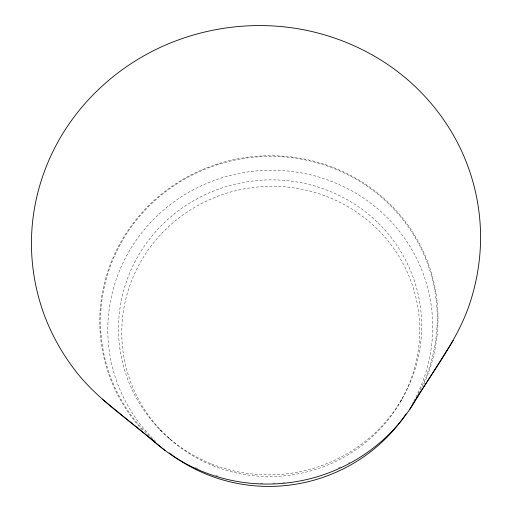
<?xml version="1.0" encoding="UTF-8"?>
<svg xmlns="http://www.w3.org/2000/svg" width="512" height="512" viewBox="0 0 512 512"><rect width="100%" height="100%" fill="white"/><g stroke="black" fill="none" stroke-linecap="round" stroke-linejoin="round"><path stroke-width="0.38" stroke-dasharray="2.56 1.92" d="M400.627 401.446L402.278 398.426M168.307 437.574L170.81 439.904M159.584 429.318L162.234 431.782M142.374 430.048A169.248 164.026 -9.2 0 1 140.179 214.65A169.248 164.026 -9.2 0 1 359.654 180.518A169.248 164.026 -9.2 0 1 422.803 386.438M155.84 441.549A162.56 157.965 -9.2 0 1 144.87 228.915A162.56 157.965 -9.2 0 1 361.542 196.762A162.56 157.965 -9.2 0 1 412.467 403.462M149.517 436.237A168.499 163.296 -9.2 0 1 138.515 217.658A168.499 163.296 -9.2 0 1 361.491 182.458A168.499 163.296 -9.2 0 1 418.24 393.818M349.574 462.49A168.499 163.296 -9.2 0 1 348.218 463.213M340.653 466.97A168.499 163.296 -9.2 0 1 338.56 467.936M284.422 482.406A168.499 163.296 -9.2 0 1 282.893 482.554M275.194 483.078A168.499 163.296 -9.2 0 1 272.109 483.194M262.867 483.206A168.499 163.296 -9.2 0 1 258.246 483.034M218.272 476.186A168.499 163.296 -9.2 0 1 215.354 475.29M197.581 468.563A168.499 163.296 -9.2 0 1 195.507 467.629M213.056 465.722A149.082 145.024 -9.2 0 0 418.554 311.962A149.082 145.024 -9.2 0 0 180.659 216.627A149.082 145.024 -9.2 0 0 213.056 465.722M211.462 463.91A151.706 147.392 -9.2 0 0 420.486 307.443A151.706 147.392 -9.2 0 0 178.349 210.778A151.706 147.392 -9.2 0 0 211.462 463.91"/><path stroke-width="0.77" d="M409.491 409.766C429.075 376.154 454.381 345.402 468.013 308.595C475.75 287.034 480.045 264.301 480.55 241.389L480.57 239.718C480.877 211.853 475.469 184.019 464.755 158.291L464.166 156.781C453.395 131.59 437.626 108.653 418.125 89.421L417.171 88.48C381.952 54.118 334.976 32.691 286.202 27.085L285.747 27.034C242.426 22.157 197.875 29.581 158.477 48.25L158.048 48.454C113.741 69.581 76.269 105.107 54.15 149.056L53.536 150.259C41.357 174.797 33.914 201.626 31.949 228.954L31.859 230.579C30.118 258.413 34.093 286.502 43.475 312.762L44.026 314.342C51.987 335.853 63.475 355.962 77.837 373.843C99.552 400.73 128.922 419.693 154.79 442.163M416.64 398.342L453.203 340.474M102.259 399.174L165.286 450.637M418.56 394.886A169.248 164.026 -9.2 0 1 149.542 437.35M406.074 413.837A162.56 157.965 -9.2 0 1 169.133 452.928"/></g></svg>
